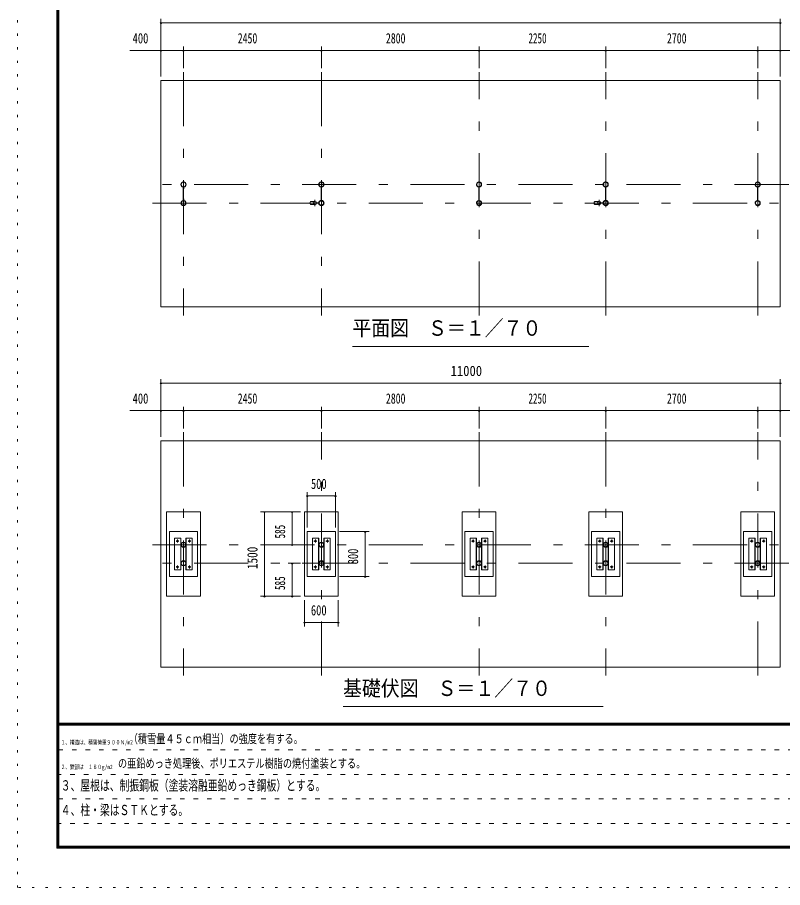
# Model space of a CAD drawing. Units: millimetres, scale not verified, with parts at other scales. Extents: x -31991 to 32006, y -14700 to 14700.
# Drawn here: x -9574 to 4017, y -14700 to 748 of the extents above; entities that cross this region are included whole.
import ezdxf
from ezdxf.enums import TextEntityAlignment as Align

# ---------------------------------------------------------------- set-up
doc = ezdxf.new("R2010")
doc.units = ezdxf.units.MM
doc.header["$LTSCALE"] = 80
for name, pattern in [('USER1', [3, 1, -2]), ('USER3', [24, 12, -5, 2, -5]), ('USER4', [3, 0.5, -2.5])]:
    doc.linetypes.add(name, pattern=pattern)
doc.layers.add('0-1_0-F1TEXT', color=7, linetype='Continuous')
for name, color, linetype, lineweight in [('0-2_1-07BOLD', 7, 'Continuous', 18), ('0-3_1-27CENTER', 3, 'USER3', 18), ('0-5_1-57DIM', 3, 'Continuous', 18), ('0-C_F-F1PAPER', 5, 'Continuous', 18), ('0-D_F-E_J_ADD', 5, 'USER4', 18)]:
    doc.layers.add(name, color=color, linetype=linetype, lineweight=lineweight)
doc.styles.add('ＭＳ ゴシック', font='')
doc.styles.get('ＭＳ ゴシック').set_extended_font_data('MS Gothic')

msp = doc.modelspace()

# ---------------------------------------------------------------- linework, layer by layer
at = {"layer": '0-2_1-07BOLD'}
for p, q in [((-6627.87, -2503.01), (-6627.87, -2261.91)), ((-6621.87, -2261.91), (-6621.87, -2503.01)), ((-4177.86, -2503.01), (-4177.86, -2261.91)), ((-4171.87, -2261.91), (-4171.87, -2503.01)), ((-1377.87, -2503.01), (-1377.87, -2261.91)), ((-1371.87, -2261.91), (-1371.87, -2503.01)), ((872.14, -2261.91), (872.14, -2503.01)), ((878.14, -2503.01), (878.14, -2261.91)), ((3572.13, -2261.91), (3572.13, -2503.01)), ((3578.13, -2503.01), (3578.13, -2261.91)), ((-4369.97, -2519.96), (-4302.39, -2519.96)), ((-4302.39, -2574.96), (-4369.97, -2574.96)), ((-4265.53, -2544.45), (-4219.32, -2544.45)), ((-4219.32, -2550.45), (-4265.53, -2550.45)), ((-4220.79, -2542.85), (-4264.14, -2542.85)), ((-4264.14, -2552.06), (-4220.79, -2552.06)), ((680.04, -2519.96), (747.62, -2519.96)), ((747.62, -2574.96), (680.04, -2574.96)), ((784.47, -2544.45), (830.68, -2544.45)), ((830.68, -2550.45), (784.47, -2550.45)), ((829.21, -2542.85), (785.87, -2542.85)), ((785.87, -2552.06), (829.21, -2552.06)), ((-6673.92, -8497.46), (-6673.92, -9057.45)), ((-6575.82, -9057.45), (-6575.82, -8497.46)), ((-4223.92, -8497.46), (-4223.92, -9057.45)), ((-4125.82, -9057.45), (-4125.82, -8497.46)), ((-1423.92, -8497.46), (-1423.92, -9057.45)), ((-1325.82, -9057.45), (-1325.82, -8497.46)), ((826.08, -8497.46), (826.08, -9057.45)), ((924.18, -9057.45), (924.18, -8497.46)), ((3526.08, -8497.46), (3526.08, -9057.45)), ((3624.18, -9057.45), (3624.18, -8497.46))]:
    msp.add_line(p, q, dxfattribs=at)
for points in [[(3975.13, -372.46), (3975.13, -4392.46), (-7024.87, -4392.46), (-7024.87, -372.46)], [(-7024.87, -6767.45), (-7024.87, -10787.46), (3975.13, -10787.46), (3975.13, -6767.45)], [(-6924.87, -8027.45), (-6324.87, -8027.45), (-6324.87, -9527.46), (-6924.87, -9527.46)], [(-3874.87, -8027.45), (-4474.87, -8027.45), (-4474.87, -9527.46), (-3874.87, -9527.46)], [(-1674.87, -8027.45), (-1074.87, -8027.45), (-1074.87, -9527.46), (-1674.87, -9527.46)], [(1175.13, -8027.45), (575.13, -8027.45), (575.13, -9527.46), (1175.13, -9527.46)], [(3275.13, -8027.45), (3875.13, -8027.45), (3875.13, -9527.46), (3275.13, -9527.46)], [(-6874.87, -8377.46), (-6874.87, -9177.46), (-6374.87, -9177.46), (-6374.87, -8377.46)], [(-3924.87, -8377.46), (-4424.87, -8377.46), (-4424.87, -9177.46), (-3924.87, -9177.46)], [(-1624.87, -8377.46), (-1624.87, -9177.46), (-1124.87, -9177.46), (-1124.87, -8377.46)], [(1125.13, -8377.46), (1125.13, -9177.46), (625.13, -9177.46), (625.13, -8377.46)], [(3325.13, -8377.46), (3325.13, -9177.46), (3825.13, -9177.46), (3825.13, -8377.46)], [(-6781.42, -8497.46), (-6669.42, -8497.46), (-6669.42, -9057.45), (-6781.42, -9057.45)], [(-6580.32, -9057.45), (-6580.32, -8497.46), (-6468.33, -8497.46), (-6468.33, -9057.45)], [(-4331.42, -8497.46), (-4219.42, -8497.46), (-4219.42, -9057.45), (-4331.42, -9057.45)], [(-4130.32, -9057.45), (-4130.32, -8497.46), (-4018.32, -8497.46), (-4018.32, -9057.45)], [(-1531.42, -8497.46), (-1419.42, -8497.46), (-1419.42, -9057.45), (-1531.42, -9057.45)], [(-1330.32, -9057.45), (-1330.32, -8497.46), (-1218.32, -8497.46), (-1218.32, -9057.45)], [(718.58, -8497.46), (830.58, -8497.46), (830.58, -9057.45), (718.58, -9057.45)], [(919.68, -9057.45), (919.68, -8497.46), (1031.68, -8497.46), (1031.68, -9057.45)], [(3418.58, -8497.46), (3530.58, -8497.46), (3530.58, -9057.45), (3418.58, -9057.45)], [(3619.68, -9057.45), (3619.68, -8497.46), (3731.68, -8497.46), (3731.68, -9057.45)]]:
    msp.add_lwpolyline(points, close=True, dxfattribs=at)
for points in [[(-6629.47, -2263.38), (-6629.47, -2292.46), (-6627.87, -2292.46)], [(-6621.87, -2292.46), (-6620.26, -2292.46), (-6620.26, -2263.38)], [(-4179.47, -2263.38), (-4179.47, -2292.46), (-4177.86, -2292.46)], [(-4171.87, -2292.46), (-4170.26, -2292.46), (-4170.26, -2263.38)], [(-1379.47, -2263.38), (-1379.47, -2292.46), (-1377.87, -2292.46)], [(-1371.87, -2292.46), (-1370.26, -2292.46), (-1370.26, -2263.38)], [(872.14, -2292.46), (870.53, -2292.46), (870.53, -2263.38)], [(879.74, -2263.38), (879.74, -2292.46), (878.14, -2292.46)], [(3572.13, -2292.46), (3570.52, -2292.46), (3570.52, -2263.38)], [(3579.73, -2263.38), (3579.73, -2292.46), (3578.13, -2292.46)], [(-6627.87, -2472.46), (-6629.47, -2472.46), (-6629.47, -2501.54)], [(-6620.26, -2501.54), (-6620.26, -2472.46), (-6621.87, -2472.46)], [(-4177.86, -2472.46), (-4179.47, -2472.46), (-4179.47, -2501.54)], [(-4170.26, -2501.54), (-4170.26, -2472.46), (-4171.87, -2472.46)], [(-1377.87, -2472.46), (-1379.47, -2472.46), (-1379.47, -2501.54)], [(-1370.26, -2501.54), (-1370.26, -2472.46), (-1371.87, -2472.46)], [(870.53, -2501.54), (870.53, -2472.46), (872.14, -2472.46)], [(878.14, -2472.46), (879.74, -2472.46), (879.74, -2501.54)], [(3570.52, -2501.54), (3570.52, -2472.46), (3572.13, -2472.46)], [(3578.13, -2472.46), (3579.73, -2472.46), (3579.73, -2501.54)]]:
    msp.add_lwpolyline(points, dxfattribs=at)
for centre, radius in [((-6624.87, -2217.46), 44.55), ((-6624.87, -2217.46), 40.35), ((-6624.87, -2169.06), 2.25), ((-4174.87, -2217.46), 44.55), ((-4174.87, -2217.46), 40.35), ((-4174.87, -2169.06), 2.25), ((-1374.87, -2217.46), 44.55), ((-1374.87, -2217.46), 40.35), ((-1374.87, -2169.06), 3.85), ((-1374.87, -2169.06), 2.25), ((875.13, -2217.46), 44.55), ((875.13, -2217.46), 40.35), ((875.13, -2169.06), 2.25), ((3575.13, -2217.46), 44.55), ((3575.13, -2217.46), 40.35), ((3575.13, -2169.06), 2.25), ((-6624.87, -2547.46), 44.55), ((-6624.87, -2547.46), 40.35), ((-6624.87, -2595.86), 2.25), ((-4324.22, -2547.46), 2.25), ((-4292.87, -2547.46), 27.5), ((-4174.87, -2547.46), 46.15), ((-4174.87, -2547.46), 44.55), ((-4174.87, -2547.46), 40.35), ((-4174.87, -2595.86), 2.25), ((-4126.47, -2547.46), 2.25), ((-1374.87, -2547.46), 44.55), ((-1374.87, -2547.46), 40.35), ((-1374.87, -2595.86), 3.85), ((-1374.87, -2595.86), 2.25), ((725.79, -2547.46), 2.25), ((757.13, -2547.46), 27.5), ((875.13, -2547.46), 46.15), ((875.13, -2547.46), 44.55), ((875.13, -2547.46), 40.35), ((875.13, -2595.86), 2.25), ((923.54, -2547.46), 2.25), ((3575.13, -2547.46), 44.55), ((3575.13, -2547.46), 40.35), ((3575.13, -2595.86), 2.25), ((-6731.37, -8547.46), 14.5), ((-6624.87, -8612.46), 44.55), ((-6624.87, -8612.46), 40.35), ((-6518.37, -8547.46), 14.5), ((-4281.37, -8547.46), 14.5), ((-4174.87, -8612.46), 44.55), ((-4174.87, -8612.46), 40.35), ((-4068.37, -8547.46), 14.5), ((-1481.37, -8547.46), 14.5), ((-1374.87, -8612.46), 44.55), ((-1374.87, -8612.46), 40.35), ((-1268.37, -8547.46), 14.5), ((768.63, -8547.46), 14.5), ((875.13, -8612.46), 44.55), ((875.13, -8612.46), 40.35), ((981.63, -8547.46), 14.5), ((3468.63, -8547.46), 14.5), ((3575.13, -8612.46), 44.55), ((3575.13, -8612.46), 40.35), ((3681.63, -8547.46), 14.5), ((-6624.87, -8942.45), 44.55), ((-6624.87, -8942.45), 40.35), ((-4174.87, -8942.45), 44.55), ((-4174.87, -8942.45), 40.35), ((-1374.87, -8942.45), 44.55), ((-1374.87, -8942.45), 40.35), ((875.13, -8942.45), 44.55), ((875.13, -8942.45), 40.35), ((3575.13, -8942.45), 44.55), ((3575.13, -8942.45), 40.35), ((-6731.37, -9007.46), 14.5), ((-6518.37, -9007.46), 14.5), ((-4281.37, -9007.46), 14.5), ((-4068.37, -9007.46), 14.5), ((-1481.37, -9007.46), 14.5), ((-1268.37, -9007.46), 14.5), ((768.63, -9007.46), 14.5), ((981.63, -9007.46), 14.5), ((3468.63, -9007.46), 14.5), ((3681.63, -9007.46), 14.5)]:
    msp.add_circle(centre, radius, dxfattribs=at)
for centre, radius, start, end in [((-6624.87, -2217.46), 46.15, 93.78961, 264.28209), ((-6624.87, -2169.06), 3.85, 322.09525, 270.00276), ((-6624.87, -2217.46), 46.15, 275.72758, 90.00154), ((-4174.87, -2217.46), 46.15, 93.78961, 264.28209), ((-4174.87, -2169.06), 3.85, 322.09525, 270.00276), ((-4174.87, -2217.46), 46.15, 275.72758, 90.00154), ((-1374.87, -2217.46), 46.15, 275.71791, 264.28209), ((875.13, -2217.46), 46.15, 93.78961, 264.28209), ((875.13, -2169.06), 3.85, 322.09525, 270.00276), ((875.13, -2217.46), 46.15, 275.72758, 90.00154), ((3575.13, -2217.46), 46.15, 89.99846, 264.27242), ((3575.13, -2169.06), 3.85, 269.99724, 217.90475), ((3575.13, -2217.46), 46.15, 275.71791, 86.21039), ((-6624.87, -2547.46), 46.15, 95.71837, 266.21085), ((-6624.87, -2595.86), 3.85, 90, 37.90752), ((-6624.87, -2547.46), 46.15, 269.99892, 84.27287), ((-4334.47, -2547.46), 44.9, 142.23546, 217.76454), ((-4324.22, -2547.46), 3.85, 51.34222, 0), ((-4292.87, -2547.46), 29.1, 9.09488, 180), ((-4292.87, -2547.46), 29.1, 185.93016, 350.90877), ((-4275.47, -2547.46), 44.9, 142.23546, 160.41136), ((-4275.47, -2547.46), 44.9, 199.58864, 217.76454), ((-4174.87, -2595.86), 3.85, 90, 37.90752), ((-4126.47, -2547.46), 3.85, 180, 127.90752), ((-1374.87, -2547.46), 46.15, 95.71837, 84.28163), ((715.53, -2547.46), 44.9, 142.23546, 217.76454), ((725.79, -2547.46), 3.85, 51.34222, 0), ((757.13, -2547.46), 29.1, 9.09488, 180), ((757.13, -2547.46), 29.1, 185.93016, 350.90877), ((774.54, -2547.46), 44.9, 142.23546, 160.41136), ((774.54, -2547.46), 44.9, 199.58864, 217.76454), ((875.13, -2595.86), 3.85, 90, 37.90752), ((923.54, -2547.46), 3.85, 180, 127.90752), ((3575.13, -2547.46), 46.15, 95.72713, 270.00108), ((3575.13, -2595.86), 3.85, 142.09248, 90), ((3575.13, -2547.46), 46.15, 273.78915, 84.28163)]:
    msp.add_arc(centre, radius, start, end, dxfattribs=at)
at = {"layer": '0-3_1-27CENTER'}
for p, q in [((-6624.87, -222.46), (-6624.87, -4542.46)), ((-4174.87, -222.46), (-4174.87, -4542.46)), ((-1374.87, -4542.46), (-1374.87, -222.46)), ((875.13, -4542.46), (875.13, -222.46)), ((3575.13, -4542.46), (3575.13, -222.46)), ((4125.13, -2217.46), (-7174.87, -2217.46)), ((-7174.87, -2547.46), (4125.13, -2547.46)), ((-4292.87, -2492.46), (-4292.87, -2602.45)), ((-4242.39, -2558.22), (-4242.39, -2536.69)), ((757.13, -2492.46), (757.13, -2602.45)), ((807.61, -2558.22), (807.61, -2536.69)), ((-6624.87, -6617.45), (-6624.87, -10937.46)), ((-4174.87, -10937.46), (-4174.87, -6617.45)), ((-1374.87, -6617.45), (-1374.87, -10937.46)), ((875.13, -6617.45), (875.13, -10937.46)), ((3575.13, -10937.46), (3575.13, -6617.45)), ((-7174.87, -8612.46), (4125.13, -8612.46)), ((-6706.37, -8547.46), (-6756.37, -8547.46)), ((-6731.37, -8522.46), (-6731.37, -8572.46)), ((-6493.37, -8547.46), (-6543.37, -8547.46)), ((-6518.37, -8572.46), (-6518.37, -8522.46)), ((-4256.37, -8547.46), (-4306.37, -8547.46)), ((-4281.37, -8572.46), (-4281.37, -8522.46)), ((-4093.37, -8547.46), (-4043.37, -8547.46)), ((-4068.37, -8522.46), (-4068.37, -8572.46)), ((-1456.37, -8547.46), (-1506.37, -8547.46)), ((-1481.37, -8522.46), (-1481.37, -8572.46)), ((-1243.37, -8547.46), (-1293.37, -8547.46)), ((-1268.37, -8572.46), (-1268.37, -8522.46)), ((793.63, -8547.46), (743.63, -8547.46)), ((768.63, -8522.46), (768.63, -8572.46)), ((1006.63, -8547.46), (956.63, -8547.46)), ((981.63, -8572.46), (981.63, -8522.46)), ((3443.63, -8547.46), (3493.63, -8547.46)), ((3468.63, -8572.46), (3468.63, -8522.46)), ((3656.63, -8547.46), (3706.63, -8547.46)), ((3681.63, -8522.46), (3681.63, -8572.46)), ((4125.13, -8942.45), (-7174.87, -8942.45)), ((-6706.37, -9007.46), (-6756.37, -9007.46)), ((-6731.37, -9032.46), (-6731.37, -8982.46)), ((-6493.37, -9007.46), (-6543.37, -9007.46)), ((-6518.37, -8982.46), (-6518.37, -9032.46)), ((-4256.37, -9007.46), (-4306.37, -9007.46)), ((-4281.37, -8982.46), (-4281.37, -9032.46)), ((-4043.37, -9007.46), (-4093.37, -9007.46)), ((-4068.37, -9032.46), (-4068.37, -8982.46)), ((-1506.37, -9007.46), (-1456.37, -9007.46)), ((-1481.37, -9032.46), (-1481.37, -8982.46)), ((-1243.37, -9007.46), (-1293.37, -9007.46)), ((-1268.37, -8982.46), (-1268.37, -9032.46)), ((743.63, -9007.46), (793.63, -9007.46)), ((768.63, -9032.46), (768.63, -8982.46)), ((1006.63, -9007.46), (956.63, -9007.46)), ((981.63, -8982.46), (981.63, -9032.46)), ((3493.63, -9007.46), (3443.63, -9007.46)), ((3468.63, -9032.46), (3468.63, -8982.46)), ((3706.63, -9007.46), (3656.63, -9007.46)), ((3681.63, -8982.46), (3681.63, -9032.46))]:
    msp.add_line(p, q, dxfattribs=at)
at = {"layer": '0-5_1-57DIM'}
for p, q in [((-7010.87, 652.54), (-7038.87, 652.54)), ((-7024.87, 722.54), (-7024.87, -302.46)), ((-7024.87, 652.54), (3975.13, 652.54)), ((3989.13, 652.54), (3961.13, 652.54)), ((3975.13, -302.46), (3975.13, 722.54)), ((-7024.87, 162.54), (-7574.37, 162.54)), ((-7010.87, 162.54), (-7038.87, 162.54)), ((-7024.87, 162.54), (-6624.87, 162.54)), ((-6610.87, 162.54), (-6638.87, 162.54)), ((-6624.87, 232.54), (-6624.87, -152.46)), ((-6624.87, 162.54), (-4174.87, 162.54)), ((-4160.87, 162.54), (-4188.87, 162.54)), ((-4174.87, -152.46), (-4174.87, 232.54)), ((-4174.87, 162.54), (-1374.87, 162.54)), ((-1360.87, 162.54), (-1388.87, 162.54)), ((-1374.87, -152.46), (-1374.87, 232.54)), ((-1374.87, 162.54), (875.13, 162.54)), ((889.13, 162.54), (861.13, 162.54)), ((875.13, 232.54), (875.13, -152.46)), ((875.13, 162.54), (3575.13, 162.54)), ((3589.13, 162.54), (3561.13, 162.54)), ((3575.13, -152.46), (3575.13, 232.54)), ((3575.13, 162.54), (3975.13, 162.54)), ((3989.13, 162.54), (3961.13, 162.54)), ((3975.13, 162.54), (4524.63, 162.54)), ((-3624.87, -5092.46), (575.13, -5092.46)), ((-7024.87, -5672.46), (-7024.87, -6697.46)), ((3975.13, -6697.46), (3975.13, -5672.46)), ((-7010.87, -5742.46), (-7038.87, -5742.46)), ((-7024.87, -5742.46), (3975.13, -5742.46)), ((3989.13, -5742.46), (3961.13, -5742.46)), ((-6624.87, -6162.46), (-6624.87, -6547.46)), ((-4174.87, -6547.46), (-4174.87, -6162.46)), ((-1374.87, -6547.46), (-1374.87, -6162.46)), ((875.13, -6162.46), (875.13, -6547.46)), ((3575.13, -6547.46), (3575.13, -6162.46)), ((-7024.87, -6232.46), (-7574.37, -6232.46)), ((-7010.87, -6232.46), (-7038.87, -6232.46)), ((-7024.87, -6232.46), (-6624.87, -6232.46)), ((-6610.87, -6232.46), (-6638.87, -6232.46)), ((-6624.87, -6232.46), (-4174.87, -6232.46)), ((-4160.87, -6232.46), (-4188.87, -6232.46)), ((-4174.87, -6232.46), (-1374.87, -6232.46)), ((-1360.87, -6232.46), (-1388.87, -6232.46)), ((-1374.87, -6232.46), (875.13, -6232.46)), ((889.13, -6232.46), (861.13, -6232.46)), ((875.13, -6232.46), (3575.13, -6232.46)), ((3589.13, -6232.46), (3561.13, -6232.46)), ((3575.13, -6232.46), (3975.13, -6232.46)), ((3989.13, -6232.46), (3961.13, -6232.46)), ((3975.13, -6232.46), (4524.63, -6232.46)), ((-4424.87, -8307.46), (-4424.87, -7677.45)), ((-3924.87, -7677.45), (-3924.87, -8307.46)), ((-4410.87, -7747.45), (-4438.87, -7747.45)), ((-4424.87, -7747.45), (-3924.87, -7747.45)), ((-3910.87, -7747.45), (-3938.87, -7747.45)), ((-4544.87, -8027.45), (-5254.87, -8027.45)), ((-5170.87, -8027.46), (-5198.87, -8027.46)), ((-5184.87, -8027.45), (-5184.87, -9527.46)), ((-4680.87, -8027.46), (-4708.87, -8027.46)), ((-4694.87, -8027.45), (-4694.87, -8612.46)), ((-3854.87, -8377.46), (-3327.94, -8377.46)), ((-3383.94, -8377.46), (-3411.94, -8377.46)), ((-3397.94, -8377.46), (-3397.94, -9177.46)), ((-4764.87, -8612.46), (-4544.87, -8612.46)), ((-4680.87, -8612.46), (-4708.87, -8612.46)), ((-4544.87, -8942.45), (-4764.87, -8942.45)), ((-4680.87, -8942.46), (-4708.87, -8942.46)), ((-4694.87, -8942.45), (-4694.87, -9527.46)), ((-3327.94, -9177.46), (-3854.87, -9177.46)), ((-3383.94, -9177.46), (-3411.94, -9177.46)), ((-5254.87, -9527.46), (-4544.87, -9527.46)), ((-5170.87, -9527.46), (-5198.87, -9527.46)), ((-4680.87, -9527.46), (-4708.87, -9527.46)), ((-4474.87, -9597.46), (-4474.87, -10062.27)), ((-3874.87, -10062.27), (-3874.87, -9597.46)), ((-4460.87, -9992.27), (-4488.87, -9992.27)), ((-4474.87, -9992.27), (-3874.87, -9992.27)), ((-3860.87, -9992.27), (-3888.87, -9992.27)), ((829, -11487.46), (-3791, -11487.46))]:
    msp.add_line(p, q, dxfattribs=at)
for centre in [(-7024.87, 652.54), (3975.13, 652.54), (-7024.87, 162.54), (-6624.87, 162.54), (-4174.87, 162.54), (-1374.87, 162.54), (875.13, 162.54), (3575.13, 162.54), (3975.13, 162.54), (-7024.87, -5742.46), (3975.13, -5742.46), (-7024.87, -6232.46), (-6624.87, -6232.46), (-4174.87, -6232.46), (-1374.87, -6232.46), (875.13, -6232.46), (3575.13, -6232.46), (3975.13, -6232.46), (-4424.87, -7747.45), (-3924.87, -7747.45), (-5184.87, -8027.46), (-4694.87, -8027.46), (-3397.94, -8377.46), (-4694.87, -8612.46), (-4694.87, -8942.46), (-3397.94, -9177.46), (-5184.87, -9527.46), (-4694.87, -9527.46), (-4474.87, -9992.27), (-3874.87, -9992.27)]:
    msp.add_arc(centre, 14, 180, 0, dxfattribs=at)
at = {"layer": '0-C_F-F1PAPER'}
for p, q in [((31270.67, -11781), (-8839.33, -11781)), ((-8839.33, -11784.5), (31270.67, -11784.5)), ((31270.67, -11788), (-8839.33, -11788)), ((-8839.33, -11791.5), (31270.67, -11791.5)), ((31270.67, -11795), (-8839.33, -11795)), ((-8839.33, -11798.5), (31270.67, -11798.5)), ((31270.67, -11802), (-8839.33, -11802)), ((-8839.33, -11805.5), (31270.67, -11805.5)), ((31270.67, -11809), (-8839.33, -11809)), ((-8839.33, -11812.5), (31270.67, -11812.5)), ((31270.67, -11816), (-8839.33, -11816))]:
    msp.add_line(p, q, dxfattribs=at)
at = {"layer": '0-C_F-F1PAPER', "color": 6, "linetype": 'USER1'}
for p, q in [((16675.68, -12252.8), (-8874.33, -12252.8)), ((-8874.33, -12689.6), (16675.68, -12689.6)), ((16675.68, -13126.4), (-8874.33, -13126.4)), ((-8874.33, -13563.2), (13164.48, -13563.2))]:
    msp.add_line(p, q, dxfattribs=at)
at = {"layer": '0-C_F-F1PAPER'}
for points in [[(31305.67, -14000), (-8874.33, -14000), (-8874.33, 14140), (31305.67, 14140)], [(31302.17, -13996.5), (31302.17, 14136.5), (-8870.83, 14136.5), (-8870.83, -13996.5)], [(31298.67, -13993), (31298.67, 14133), (-8867.33, 14133), (-8867.33, -13993)], [(31295.17, -13989.5), (-8863.83, -13989.5), (-8863.83, 14129.5), (31295.17, 14129.5)], [(31291.67, -13986), (31291.67, 14126), (-8860.33, 14126), (-8860.33, -13986)], [(31288.17, -13982.5), (-8856.83, -13982.5), (-8856.83, 14122.5), (31288.17, 14122.5)], [(31284.67, -13979), (31284.67, 14119), (-8853.33, 14119), (-8853.33, -13979)], [(31281.17, -13975.5), (-8849.83, -13975.5), (-8849.83, 14115.5), (31281.17, 14115.5)], [(31277.67, -13972), (-8846.33, -13972), (-8846.33, 14112), (31277.67, 14112)], [(31274.17, -13968.5), (-8842.83, -13968.5), (-8842.83, 14108.5), (31274.17, 14108.5)], [(31270.67, -13965), (31270.67, 14105), (-8839.33, 14105), (-8839.33, -13965)]]:
    msp.add_lwpolyline(points, close=True, dxfattribs=at)
at = {"layer": '0-D_F-E_J_ADD'}
msp.add_lwpolyline([(32005.67, -14700), (-9574.33, -14700), (-9574.33, 14700), (32005.67, 14700)], close=True, dxfattribs=at)

# ---------------------------------------------------------------- texts
at = {"layer": '0-1_0-F1TEXT', "style": 'ＭＳ ゴシック'}
for s, height, width, p in [('（積雪量４５ｃｍ相当）の強度を有する。', 155, 0.75, (-7596.84, -12182.8)), ('１、構造は、積雪荷重９００Ｎ/m2', 77.49, 0.75, (-8804.32, -12182.8)), ('２、鉄部は\u3000１８０g/m2', 77.49, 0.75, (-8804.33, -12619.6)), ('\u3000の亜鉛めっき処理後、ポリエステル樹脂の焼付塗装とする。', 155, 0.75, (-7950.89, -12619.6)), ('３、屋根は、制振鋼板（塗装溶融亜鉛めっき鋼板）とする。', 182.3, 0.7, (-8804.33, -13031.53)), ('４、柱・梁はＳＴＫとする。', 182.3, 0.7, (-8804.33, -13468.33))]:
    msp.add_text(s, height=height, dxfattribs=dict(at, width=width)).set_placement(p, align=Align.BOTTOM_LEFT)
at = {"layer": '0-5_1-57DIM', "color": 7, "style": 'ＭＳ ゴシック'}
for s, height, width, p in [('400', 182.3, 0.75, (-7527.3, 232.54)), ('2450', 182.3, 0.7, (-5660.28, 232.54)), ('2800', 182.3, 0.7, (-3028.65, 232.54)), ('2250', 182.3, 0.65, (-497.22, 232.54)), ('2700', 182.3, 0.7, (1963.89, 232.54)), ('平面図\u3000Ｓ＝１／７０', 273.5, 0.9, (-3624.87, -4985.15)), ('11000', 182.3, 0.9, (-1879.13, -5672.46)), ('400', 182.3, 0.75, (-7527.3, -6162.46)), ('2450', 182.3, 0.7, (-5660.28, -6162.46)), ('2800', 182.3, 0.7, (-3028.65, -6162.46)), ('2250', 182.3, 0.65, (-497.22, -6162.46)), ('2700', 182.3, 0.7, (1963.89, -6162.46)), ('500', 182.3, 0.75, (-4360.29, -7677.45)), ('600', 182.3, 0.75, (-4360.87, -9922.27)), ('基礎伏図\u3000Ｓ＝１／７０', 273.5, 0.9, (-3791, -11380.15))]:
    msp.add_text(s, height=height, dxfattribs=dict(at, width=width)).set_placement(p, align=Align.BOTTOM_LEFT)
for s, width, p in [('585', 0.65, (-4764.87, -8501.81)), ('1500', 0.8, (-5254.87, -9044.83)), ('800', 0.75, (-3467.94, -8961.43)), ('585', 0.65, (-4764.87, -9416.81))]:
    msp.add_text(s, height=182.3, rotation=90, dxfattribs=dict(at, width=width)).set_placement(p, align=Align.BOTTOM_LEFT)

doc.saveas('drawing.dxf')
